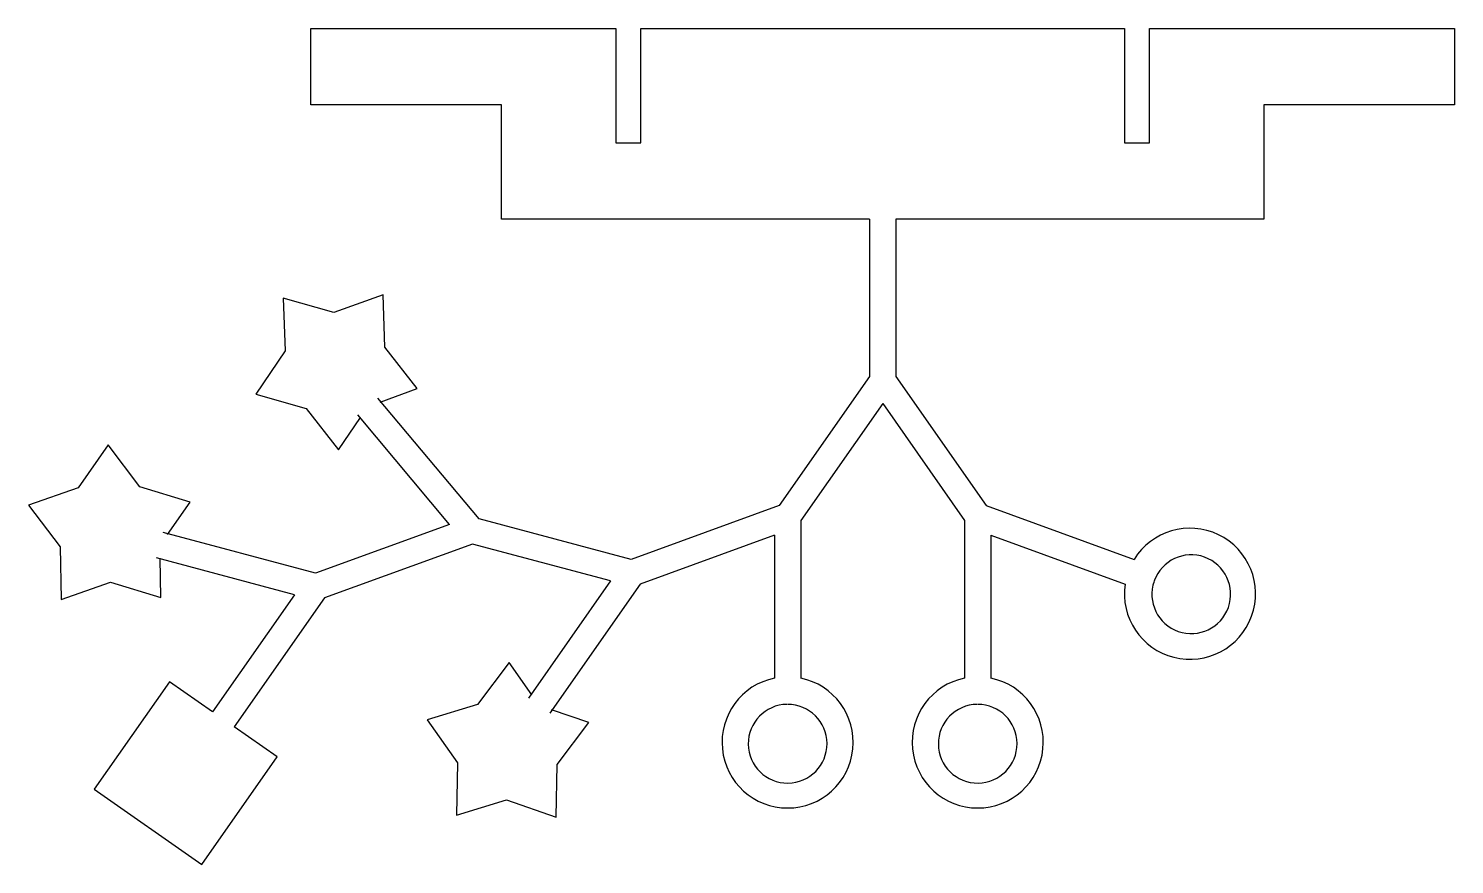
# Model space of a CAD drawing. Extents: x 27 to 208, y 118 to 224.
import ezdxf

# ---------------------------------------------------------------- set-up
doc = ezdxf.new("R2010")
doc.units = 0
doc.layers.add('LINES', color=1, linetype='CONTINUOUS')

msp = doc.modelspace()

# ---------------------------------------------------------------- linework, layer by layer
at = {"layer": 'LINES', "color": 5}
for p, q in [((62.38, 214.53), (62.38, 224.21)), ((62.38, 224.21), (101.11, 224.21)), ((101.11, 224.21), (101.11, 209.68)), ((104.28, 209.68), (104.28, 224.21)), ((104.28, 224.21), (133.33, 224.21)), ((133.33, 224.21), (136.67, 224.21)), ((136.67, 224.21), (165.72, 224.21)), ((165.72, 224.21), (165.72, 209.68)), ((168.89, 209.68), (168.89, 224.21)), ((168.89, 224.21), (207.62, 224.21)), ((207.62, 224.21), (207.62, 214.53)), ((86.58, 214.53), (62.38, 214.53)), ((86.58, 200), (86.58, 214.53)), ((207.62, 214.53), (183.42, 214.53)), ((183.42, 214.53), (183.42, 200)), ((101.11, 209.68), (104.28, 209.68)), ((165.72, 209.68), (168.89, 209.68)), ((133.33, 200), (86.58, 200)), ((133.33, 200), (133.33, 180)), ((183.42, 200), (136.67, 200)), ((136.67, 200), (136.67, 180)), ((71.54, 190.4), (65.28, 188.12)), ((71.78, 183.74), (71.54, 190.4)), ((65.28, 188.12), (58.87, 189.96)), ((58.87, 189.96), (59.1, 183.29)), ((59.1, 183.29), (55.38, 177.77)), ((75.88, 178.48), (71.78, 183.74)), ((133.33, 180), (121.86, 163.62)), ((136.67, 180), (148.14, 163.62)), ((55.38, 177.77), (61.78, 175.93)), ((71.18, 176.77), (75.88, 178.48)), ((61.78, 175.93), (65.89, 170.68)), ((83.75, 161.95), (70.89, 177.27)), ((135, 176.57), (124.59, 161.71)), ((135, 176.57), (145.41, 161.71)), ((65.89, 170.68), (68.68, 174.82)), ((80, 161.23), (68.34, 175.13)), ((36.64, 171.33), (32.82, 165.86)), ((40.65, 166), (36.64, 171.33)), ((32.82, 165.86), (26.51, 163.69)), ((47.03, 164.05), (40.65, 166)), ((26.51, 163.69), (30.52, 158.37)), ((44.16, 159.96), (47.03, 164.05)), ((121.86, 163.62), (103.07, 156.78)), ((148.14, 163.62), (166.93, 156.78)), ((80, 161.23), (62.95, 155.03)), ((103.07, 156.78), (83.75, 161.95)), ((124.59, 161.71), (124.59, 141.71)), ((145.41, 161.71), (145.41, 141.71)), ((62.95, 155.03), (43.63, 160.2)), ((121.26, 159.85), (104.21, 153.64)), ((121.26, 159.85), (121.26, 141.71)), ((148.74, 159.85), (165.79, 153.64)), ((148.74, 159.85), (148.74, 141.71)), ((30.52, 158.37), (30.64, 151.7)), ((82.89, 158.73), (64.09, 151.89)), ((100.41, 154.04), (82.89, 158.73)), ((60.3, 152.29), (42.77, 156.98)), ((43.32, 151.93), (43.23, 156.93)), ((100.41, 154.04), (90.01, 139.17)), ((30.64, 151.7), (36.94, 153.88)), ((36.94, 153.88), (43.32, 151.93)), ((60.3, 152.29), (49.89, 137.42)), ((104.21, 153.64), (92.74, 137.26)), ((64.09, 151.89), (52.62, 135.51)), ((87.55, 143.68), (83.54, 138.35)), ((90.42, 139.58), (87.55, 143.68)), ((44.43, 141.25), (34.87, 127.59)), ((49.89, 137.42), (44.43, 141.25)), ((83.54, 138.35), (77.16, 136.4)), ((97.67, 136.05), (92.95, 137.67)), ((77.16, 136.4), (80.98, 130.94)), ((93.66, 130.72), (97.67, 136.05)), ((58.08, 131.69), (52.62, 135.51)), ((48.52, 118.03), (58.08, 131.69)), ((80.98, 130.94), (80.87, 124.28)), ((93.55, 124.06), (93.66, 130.72)), ((34.87, 127.59), (48.52, 118.03)), ((80.87, 124.28), (87.24, 126.23)), ((87.24, 126.23), (93.55, 124.06))]:
    msp.add_line(p, q, dxfattribs=at)
for centre, start, end in [((174.03, 152.42), -548.463, -211.537), ((122.93, 133.54), -618.463, -281.537), ((147.07, 133.54), -618.463, -281.537)]:
    msp.add_arc(centre, 8.33, start, end, dxfattribs=at)
at = {"layer": 'LINES', "color": 1}
for centre, start, end in [((174.19, 152.36), -559, -200), ((174.19, 152.36), -201, -200), ((122.93, 133.37), -629, -270), ((122.93, 133.37), -271, -270), ((147.07, 133.37), -629, -270), ((147.07, 133.37), -271, -270)]:
    msp.add_arc(centre, 5, start, end, dxfattribs=at)

doc.saveas('drawing.dxf')
